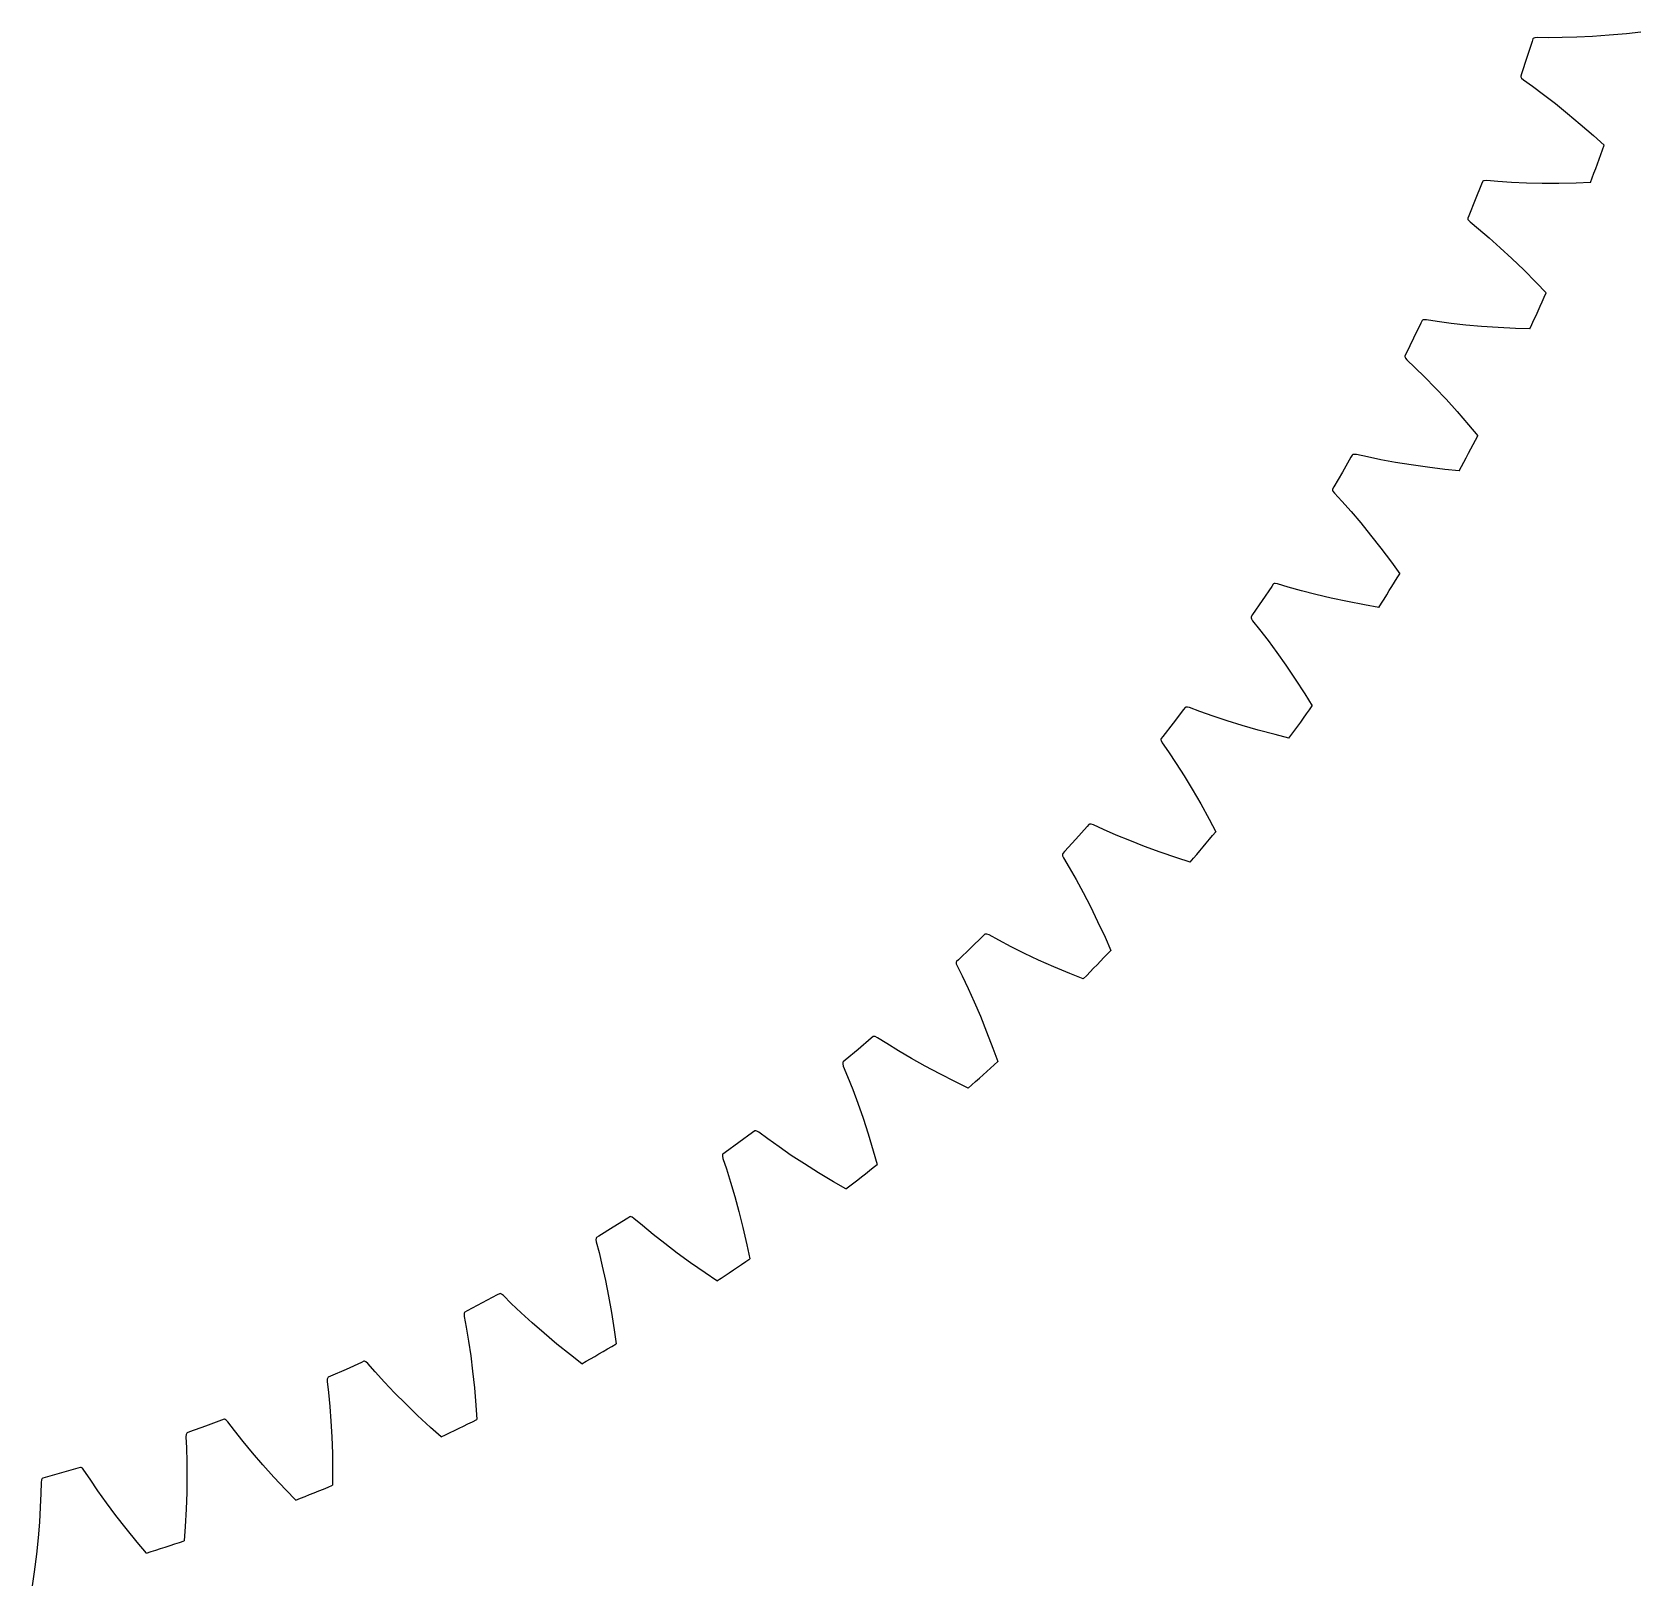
# Model space of a CAD drawing. Extents: x -46 to 68, y -46 to 46.
# Drawn here: x 11.52 to 44.11, y -44.53 to -13.07 of the extents above; entities that cross this region are included whole.
import ezdxf

# ---------------------------------------------------------------- set-up
doc = ezdxf.new("R2010")
doc.units = 0

msp = doc.modelspace()

# ---------------------------------------------------------------- linework, layer by layer
at = {"layer": 'layer1'}
for p, q in [((41.904, -13.253), (41.799, -13.581)), ((41.92, -13.203), (41.904, -13.253)), ((41.928, -13.193), (41.92, -13.203)), ((41.94, -13.186), (41.928, -13.193)), ((41.957, -13.18), (41.94, -13.186)), ((42.005, -13.174), (41.957, -13.18)), ((42.228, -13.177), (42.005, -13.174)), ((42.511, -13.175), (42.228, -13.177)), ((42.81, -13.167), (42.511, -13.175)), ((43.129, -13.152), (42.81, -13.167)), ((43.465, -13.128), (43.129, -13.152)), ((43.818, -13.096), (43.465, -13.128)), ((44.106, -13.065), (43.818, -13.096)), ((41.799, -13.581), (41.691, -13.909)), ((41.691, -13.909), (41.675, -13.959)), ((41.675, -13.959), (41.675, -13.971)), ((41.675, -13.971), (41.681, -13.984)), ((41.681, -13.984), (41.691, -13.999)), ((41.691, -13.999), (41.726, -14.032)), ((41.726, -14.032), (41.908, -14.161)), ((41.908, -14.161), (42.136, -14.328)), ((42.136, -14.328), (42.374, -14.511)), ((42.374, -14.511), (42.622, -14.711)), ((42.622, -14.711), (42.88, -14.927)), ((42.88, -14.927), (43.148, -15.161)), ((43.148, -15.161), (43.362, -15.355)), ((40.878, -16.144), (40.75, -16.464)), ((40.897, -16.095), (40.878, -16.144)), ((40.905, -16.086), (40.897, -16.095)), ((40.918, -16.079), (40.905, -16.086)), ((40.935, -16.075), (40.918, -16.079)), ((40.984, -16.072), (40.935, -16.075)), ((41.206, -16.09), (40.984, -16.072)), ((41.488, -16.108), (41.206, -16.09)), ((41.788, -16.121), (41.488, -16.108)), ((42.106, -16.128), (41.788, -16.121)), ((42.443, -16.128), (42.106, -16.128)), ((42.798, -16.121), (42.443, -16.128)), ((43.087, -16.11), (42.798, -16.121)), ((40.75, -16.464), (40.619, -16.783)), ((40.619, -16.783), (40.599, -16.832)), ((40.599, -16.832), (40.599, -16.844)), ((40.599, -16.844), (40.604, -16.858)), ((40.604, -16.858), (40.613, -16.873)), ((40.613, -16.873), (40.646, -16.908)), ((40.646, -16.908), (40.818, -17.05)), ((40.818, -17.05), (41.034, -17.233)), ((41.034, -17.233), (41.258, -17.432)), ((41.258, -17.432), (41.492, -17.648)), ((41.492, -17.648), (41.735, -17.882)), ((41.735, -17.882), (41.985, -18.133)), ((41.985, -18.133), (42.185, -18.342)), ((39.684, -18.9), (39.675, -18.908)), ((39.697, -18.895), (39.684, -18.9)), ((39.714, -18.891), (39.697, -18.895)), ((39.763, -18.892), (39.714, -18.891)), ((39.983, -18.925), (39.763, -18.892)), ((39.652, -18.956), (39.502, -19.266)), ((39.675, -18.908), (39.652, -18.956)), ((40.263, -18.963), (39.983, -18.925)), ((40.561, -18.997), (40.263, -18.963)), ((40.879, -19.026), (40.561, -18.997)), ((41.215, -19.05), (40.879, -19.026)), ((41.569, -19.067), (41.215, -19.05)), ((41.858, -19.076), (41.569, -19.067)), ((39.502, -19.266), (39.35, -19.576)), ((39.326, -19.623), (39.325, -19.635)), ((39.325, -19.635), (39.329, -19.649)), ((39.35, -19.576), (39.326, -19.623)), ((39.329, -19.649), (39.337, -19.665)), ((39.337, -19.665), (39.367, -19.702)), ((39.367, -19.702), (39.53, -19.855)), ((39.53, -19.855), (39.732, -20.053)), ((39.732, -20.053), (39.942, -20.267)), ((39.942, -20.267), (40.16, -20.499)), ((40.16, -20.499), (40.385, -20.749)), ((40.385, -20.749), (40.618, -21.018)), ((40.618, -21.018), (40.803, -21.24)), ((38.233, -21.676), (38.062, -21.975)), ((38.259, -21.63), (38.233, -21.676)), ((38.269, -21.622), (38.259, -21.63)), ((38.282, -21.618), (38.269, -21.622)), ((38.3, -21.616), (38.282, -21.618)), ((38.348, -21.62), (38.3, -21.616)), ((38.566, -21.668), (38.348, -21.62)), ((38.842, -21.726), (38.566, -21.668)), ((39.137, -21.78), (38.842, -21.726)), ((39.452, -21.831), (39.137, -21.78)), ((39.785, -21.878), (39.452, -21.831)), ((38.062, -21.975), (37.888, -22.273)), ((40.138, -21.921), (39.785, -21.878)), ((40.425, -21.95), (40.138, -21.921)), ((37.862, -22.319), (37.86, -22.33)), ((37.86, -22.33), (37.862, -22.344)), ((37.888, -22.273), (37.862, -22.319)), ((37.862, -22.344), (37.869, -22.361)), ((37.869, -22.361), (37.897, -22.4)), ((37.897, -22.4), (38.048, -22.565)), ((38.048, -22.565), (38.236, -22.776)), ((38.236, -22.776), (38.431, -23.004)), ((38.431, -23.004), (38.632, -23.251)), ((38.632, -23.251), (38.84, -23.516)), ((38.84, -23.516), (39.053, -23.8)), ((39.053, -23.8), (39.222, -24.035)), ((36.628, -24.29), (36.436, -24.577)), ((36.657, -24.246), (36.628, -24.29)), ((36.667, -24.239), (36.657, -24.246)), ((36.681, -24.235), (36.667, -24.239)), ((36.699, -24.235), (36.681, -24.235)), ((36.746, -24.242), (36.699, -24.235)), ((36.96, -24.306), (36.746, -24.242)), ((37.232, -24.382), (36.96, -24.306)), ((37.523, -24.457), (37.232, -24.382)), ((36.436, -24.577), (36.242, -24.862)), ((37.833, -24.53), (37.523, -24.457)), ((38.162, -24.6), (37.833, -24.53)), ((38.511, -24.667), (38.162, -24.6)), ((38.796, -24.716), (38.511, -24.667)), ((36.213, -24.905), (36.21, -24.917)), ((36.21, -24.917), (36.212, -24.931)), ((36.212, -24.931), (36.217, -24.948)), ((36.242, -24.862), (36.213, -24.905)), ((36.217, -24.948), (36.242, -24.989)), ((36.242, -24.989), (36.382, -25.164)), ((36.382, -25.164), (36.554, -25.387)), ((36.554, -25.387), (36.732, -25.629)), ((36.732, -25.629), (36.916, -25.889)), ((36.916, -25.889), (37.105, -26.168)), ((37.105, -26.168), (37.297, -26.466)), ((37.297, -26.466), (37.45, -26.712)), ((34.844, -26.786), (34.633, -27.058)), ((34.877, -26.744), (34.844, -26.786)), ((34.887, -26.738), (34.877, -26.744)), ((34.901, -26.735), (34.887, -26.738)), ((34.919, -26.735), (34.901, -26.735)), ((34.966, -26.746), (34.919, -26.735)), ((35.175, -26.825), (34.966, -26.746)), ((35.441, -26.92), (35.175, -26.825)), ((35.725, -27.015), (35.441, -26.92)), ((36.03, -27.109), (35.725, -27.015)), ((34.387, -27.371), (34.384, -27.382)), ((34.42, -27.329), (34.387, -27.371)), ((34.633, -27.058), (34.42, -27.329)), ((36.353, -27.202), (36.03, -27.109)), ((36.696, -27.293), (36.353, -27.202)), ((36.977, -27.362), (36.696, -27.293)), ((34.384, -27.382), (34.384, -27.396)), ((34.384, -27.396), (34.389, -27.414)), ((34.389, -27.414), (34.411, -27.457)), ((34.411, -27.457), (34.538, -27.64)), ((34.538, -27.64), (34.694, -27.875)), ((34.694, -27.875), (34.855, -28.129)), ((34.855, -28.129), (35.02, -28.401)), ((35.02, -28.401), (35.189, -28.693)), ((35.189, -28.693), (35.36, -29.004)), ((32.891, -29.151), (32.661, -29.408)), ((32.926, -29.112), (32.891, -29.151)), ((32.937, -29.106), (32.926, -29.112)), ((32.951, -29.104), (32.937, -29.106)), ((32.969, -29.106), (32.951, -29.104)), ((33.015, -29.12), (32.969, -29.106)), ((33.218, -29.213), (33.015, -29.12)), ((33.477, -29.327), (33.218, -29.213)), ((33.754, -29.441), (33.477, -29.327)), ((35.36, -29.004), (35.495, -29.259)), ((32.661, -29.408), (32.43, -29.664)), ((34.051, -29.557), (33.754, -29.441)), ((34.367, -29.672), (34.051, -29.557)), ((32.39, -29.714), (32.389, -29.728)), ((32.389, -29.728), (32.393, -29.746)), ((32.394, -29.703), (32.39, -29.714)), ((32.393, -29.746), (32.412, -29.79)), ((32.43, -29.664), (32.394, -29.703)), ((32.412, -29.79), (32.525, -29.982)), ((34.703, -29.787), (34.367, -29.672)), ((34.978, -29.875), (34.703, -29.787)), ((32.525, -29.982), (32.665, -30.228)), ((32.665, -30.228), (32.808, -30.491)), ((32.808, -30.491), (32.954, -30.775)), ((32.954, -30.775), (33.102, -31.077)), ((33.102, -31.077), (33.251, -31.399)), ((30.777, -31.375), (30.53, -31.615)), ((30.815, -31.338), (30.777, -31.375)), ((30.826, -31.333), (30.815, -31.338)), ((30.84, -31.332), (30.826, -31.333)), ((30.858, -31.335), (30.84, -31.332)), ((30.903, -31.352), (30.858, -31.335)), ((31.099, -31.459), (30.903, -31.352)), ((31.349, -31.59), (31.099, -31.459)), ((31.618, -31.724), (31.349, -31.59)), ((33.251, -31.399), (33.367, -31.664)), ((30.238, -31.901), (30.237, -31.915)), ((30.237, -31.915), (30.239, -31.933)), ((30.243, -31.89), (30.238, -31.901)), ((30.239, -31.933), (30.255, -31.978)), ((30.281, -31.854), (30.243, -31.89)), ((30.53, -31.615), (30.281, -31.854)), ((31.906, -31.86), (31.618, -31.724)), ((32.214, -31.997), (31.906, -31.86)), ((30.255, -31.978), (30.355, -32.178)), ((30.355, -32.178), (30.477, -32.433)), ((32.541, -32.135), (32.214, -31.997)), ((32.809, -32.242), (32.541, -32.135)), ((30.477, -32.433), (30.601, -32.706)), ((30.601, -32.706), (30.727, -32.999)), ((30.727, -32.999), (30.853, -33.311)), ((28.514, -33.445), (28.251, -33.668)), ((28.554, -33.411), (28.514, -33.445)), ((28.565, -33.407), (28.554, -33.411)), ((28.58, -33.407), (28.565, -33.407)), ((28.597, -33.411), (28.58, -33.407)), ((28.641, -33.432), (28.597, -33.411)), ((28.829, -33.552), (28.641, -33.432)), ((29.069, -33.7), (28.829, -33.552)), ((30.853, -33.311), (30.98, -33.642)), ((27.986, -33.888), (27.945, -33.922)), ((28.251, -33.668), (27.986, -33.888)), ((29.328, -33.852), (29.069, -33.7)), ((29.606, -34.008), (29.328, -33.852)), ((30.98, -33.642), (31.077, -33.915)), ((27.939, -33.932), (27.937, -33.947)), ((27.937, -33.947), (27.938, -33.964)), ((27.938, -33.964), (27.95, -34.011)), ((27.945, -33.922), (27.939, -33.932)), ((27.95, -34.011), (28.036, -34.217)), ((28.036, -34.217), (28.14, -34.48)), ((29.903, -34.166), (29.606, -34.008)), ((30.22, -34.326), (29.903, -34.166)), ((28.14, -34.48), (28.245, -34.761)), ((30.48, -34.452), (30.22, -34.326)), ((28.245, -34.761), (28.35, -35.062)), ((28.35, -35.062), (28.454, -35.382)), ((26.111, -35.353), (25.833, -35.556)), ((26.154, -35.321), (26.111, -35.353)), ((26.165, -35.318), (26.154, -35.321)), ((26.18, -35.319), (26.165, -35.318)), ((26.197, -35.325), (26.18, -35.319)), ((26.239, -35.348), (26.197, -35.325)), ((26.418, -35.481), (26.239, -35.348)), ((26.648, -35.646), (26.418, -35.481)), ((28.454, -35.382), (28.557, -35.722)), ((25.504, -35.799), (25.501, -35.813)), ((25.501, -35.813), (25.501, -35.831)), ((25.501, -35.831), (25.51, -35.878)), ((25.511, -35.789), (25.504, -35.799)), ((25.554, -35.758), (25.511, -35.789)), ((25.833, -35.556), (25.554, -35.758)), ((26.895, -35.815), (26.648, -35.646)), ((27.162, -35.99), (26.895, -35.815)), ((28.557, -35.722), (28.636, -36)), ((25.51, -35.878), (25.581, -36.089)), ((25.581, -36.089), (25.667, -36.359)), ((27.447, -36.169), (27.162, -35.99)), ((27.752, -36.351), (27.447, -36.169)), ((25.667, -36.359), (25.752, -36.646)), ((28.003, -36.494), (27.752, -36.351)), ((25.752, -36.646), (25.835, -36.954)), ((23.582, -37.088), (23.29, -37.272)), ((23.626, -37.06), (23.582, -37.088)), ((23.638, -37.057), (23.626, -37.06)), ((23.652, -37.06), (23.638, -37.057)), ((23.669, -37.066), (23.652, -37.06)), ((23.709, -37.092), (23.669, -37.066)), ((23.879, -37.238), (23.709, -37.092)), ((25.835, -36.954), (25.917, -37.28)), ((22.997, -37.453), (22.952, -37.481)), ((23.29, -37.272), (22.997, -37.453)), ((24.096, -37.418), (23.879, -37.238)), ((24.331, -37.604), (24.096, -37.418)), ((25.917, -37.28), (25.996, -37.627)), ((22.94, -37.504), (22.939, -37.522)), ((22.939, -37.522), (22.945, -37.57)), ((22.945, -37.491), (22.94, -37.504)), ((22.952, -37.481), (22.945, -37.491)), ((22.945, -37.57), (23.001, -37.786)), ((23.001, -37.786), (23.068, -38.06)), ((24.585, -37.797), (24.331, -37.604)), ((24.857, -37.995), (24.585, -37.797)), ((25.996, -37.627), (26.055, -37.91)), ((23.068, -38.06), (23.132, -38.353)), ((25.149, -38.198), (24.857, -37.995)), ((23.132, -38.353), (23.195, -38.666)), ((25.389, -38.359), (25.149, -38.198)), ((20.937, -38.643), (20.633, -38.806)), ((20.984, -38.618), (20.937, -38.643)), ((20.995, -38.616), (20.984, -38.618)), ((21.009, -38.619), (20.995, -38.616)), ((21.026, -38.627), (21.009, -38.619)), ((21.064, -38.656), (21.026, -38.627)), ((21.223, -38.813), (21.064, -38.656)), ((23.195, -38.666), (23.253, -38.998)), ((20.268, -39.013), (20.266, -39.031)), ((20.266, -39.031), (20.268, -39.079)), ((20.274, -39), (20.268, -39.013)), ((20.268, -39.079), (20.309, -39.298)), ((20.281, -38.991), (20.274, -39)), ((20.328, -38.966), (20.281, -38.991)), ((20.633, -38.806), (20.328, -38.966)), ((21.427, -39.008), (21.223, -38.813)), ((21.649, -39.21), (21.427, -39.008)), ((23.253, -38.998), (23.308, -39.348)), ((20.309, -39.298), (20.357, -39.577)), ((21.888, -39.42), (21.649, -39.21)), ((22.146, -39.637), (21.888, -39.42)), ((23.308, -39.348), (23.347, -39.635)), ((20.357, -39.577), (20.401, -39.874)), ((22.423, -39.859), (22.146, -39.637)), ((18.191, -40.009), (17.876, -40.15)), ((18.239, -39.987), (18.191, -40.009)), ((18.251, -39.987), (18.239, -39.987)), ((18.264, -39.991), (18.251, -39.987)), ((18.28, -39.999), (18.264, -39.991)), ((18.316, -40.031), (18.28, -39.999)), ((18.464, -40.198), (18.316, -40.031)), ((20.401, -39.874), (20.441, -40.19)), ((22.651, -40.037), (22.423, -39.859)), ((17.494, -40.349), (17.493, -40.398)), ((17.493, -40.398), (17.519, -40.619)), ((17.498, -40.332), (17.494, -40.349)), ((17.504, -40.319), (17.498, -40.332)), ((17.512, -40.311), (17.504, -40.319)), ((17.561, -40.289), (17.512, -40.311)), ((17.876, -40.15), (17.561, -40.289)), ((18.654, -40.407), (18.464, -40.198)), ((18.861, -40.625), (18.654, -40.407)), ((20.441, -40.19), (20.476, -40.525)), ((17.519, -40.619), (17.546, -40.9)), ((19.085, -40.851), (18.861, -40.625)), ((20.476, -40.525), (20.506, -40.878)), ((17.546, -40.9), (17.57, -41.2)), ((19.327, -41.085), (19.085, -40.851)), ((20.506, -40.878), (20.525, -41.167)), ((15.032, -41.299), (14.707, -41.416)), ((15.355, -41.18), (15.032, -41.299)), ((15.405, -41.162), (15.355, -41.18)), ((15.417, -41.162), (15.405, -41.162)), ((15.43, -41.167), (15.417, -41.162)), ((15.445, -41.177), (15.43, -41.167)), ((15.479, -41.211), (15.445, -41.177)), ((15.615, -41.388), (15.479, -41.211)), ((17.57, -41.2), (17.588, -41.518)), ((19.588, -41.326), (19.327, -41.085)), ((19.803, -41.519), (19.588, -41.326)), ((14.636, -41.471), (14.632, -41.52)), ((14.632, -41.52), (14.642, -41.742)), ((14.642, -41.454), (14.636, -41.471)), ((14.649, -41.442), (14.642, -41.454)), ((14.658, -41.434), (14.649, -41.442)), ((14.707, -41.416), (14.658, -41.434)), ((15.79, -41.61), (15.615, -41.388)), ((15.981, -41.841), (15.79, -41.61)), ((17.588, -41.518), (17.6, -41.854)), ((14.642, -41.742), (14.651, -42.025)), ((14.651, -42.025), (14.653, -42.325)), ((16.189, -42.083), (15.981, -41.841)), ((17.6, -41.854), (17.605, -42.209)), ((11.722, -42.363), (11.714, -42.375)), ((11.732, -42.356), (11.722, -42.363)), ((11.782, -42.341), (11.732, -42.356)), ((12.114, -42.247), (11.782, -42.341)), ((12.445, -42.151), (12.114, -42.247)), ((12.496, -42.136), (12.445, -42.151)), ((12.508, -42.137), (12.496, -42.136)), ((12.521, -42.143), (12.508, -42.137)), ((12.535, -42.154), (12.521, -42.143)), ((12.567, -42.191), (12.535, -42.154)), ((12.69, -42.377), (12.567, -42.191)), ((14.653, -42.325), (14.649, -42.644)), ((16.414, -42.333), (16.189, -42.083)), ((16.657, -42.592), (16.414, -42.333)), ((17.605, -42.209), (17.604, -42.498)), ((11.695, -42.662), (11.683, -42.944)), ((11.7, -42.439), (11.695, -42.662)), ((11.708, -42.391), (11.7, -42.439)), ((11.714, -42.375), (11.708, -42.391)), ((12.849, -42.61), (12.69, -42.377)), ((13.023, -42.854), (12.849, -42.61)), ((14.649, -42.644), (14.637, -42.98)), ((16.859, -42.799), (16.657, -42.592)), ((11.683, -42.944), (11.665, -43.244)), ((13.214, -43.11), (13.023, -42.854)), ((14.637, -42.98), (14.618, -43.334)), ((11.665, -43.244), (11.638, -43.561)), ((13.421, -43.375), (13.214, -43.11)), ((14.618, -43.334), (14.596, -43.623)), ((11.638, -43.561), (11.603, -43.896)), ((13.645, -43.65), (13.421, -43.375)), ((13.832, -43.871), (13.645, -43.65)), ((11.603, -43.896), (11.559, -44.249)), ((11.559, -44.249), (11.518, -44.535))]:
    msp.add_line(p, q, dxfattribs=at)
for start, end in [(339.4996, 340.5004), (335.4996, 336.5004), (331.4996, 332.5004), (327.4996, 328.5004), (323.4996, 324.5004), (319.4996, 320.5004), (315.4996, 316.5004), (311.4996, 312.5004), (307.4996, 308.5004), (303.4996, 304.5004), (299.4996, 300.5004), (295.4996, 296.5004), (291.4996, 292.5004), (287.4996, 288.5004)]:
    msp.add_arc((0, 0), 46, start, end, dxfattribs=at)
at = {"layer": 'layer3'}
for p, q in [((41.904, -13.253), (41.799, -13.581)), ((41.92, -13.203), (41.904, -13.253)), ((41.928, -13.193), (41.92, -13.203)), ((41.94, -13.186), (41.928, -13.193)), ((41.957, -13.18), (41.94, -13.186)), ((42.005, -13.174), (41.957, -13.18)), ((42.228, -13.177), (42.005, -13.174)), ((42.511, -13.175), (42.228, -13.177)), ((42.81, -13.167), (42.511, -13.175)), ((43.129, -13.152), (42.81, -13.167)), ((43.465, -13.128), (43.129, -13.152)), ((43.818, -13.096), (43.465, -13.128)), ((44.106, -13.065), (43.818, -13.096)), ((41.799, -13.581), (41.691, -13.909)), ((41.691, -13.909), (41.675, -13.959)), ((41.675, -13.959), (41.675, -13.971)), ((41.675, -13.971), (41.681, -13.984)), ((41.681, -13.984), (41.691, -13.999)), ((41.691, -13.999), (41.726, -14.032)), ((41.726, -14.032), (41.908, -14.161)), ((41.908, -14.161), (42.136, -14.328)), ((42.136, -14.328), (42.374, -14.511)), ((42.374, -14.511), (42.622, -14.711)), ((42.622, -14.711), (42.88, -14.927)), ((42.88, -14.927), (43.148, -15.161)), ((43.148, -15.161), (43.362, -15.355)), ((40.878, -16.144), (40.75, -16.464)), ((40.897, -16.095), (40.878, -16.144)), ((40.905, -16.086), (40.897, -16.095)), ((40.918, -16.079), (40.905, -16.086)), ((40.935, -16.075), (40.918, -16.079)), ((40.984, -16.072), (40.935, -16.075)), ((41.206, -16.09), (40.984, -16.072)), ((41.488, -16.108), (41.206, -16.09)), ((41.788, -16.121), (41.488, -16.108)), ((42.106, -16.128), (41.788, -16.121)), ((42.443, -16.128), (42.106, -16.128)), ((42.798, -16.121), (42.443, -16.128)), ((43.087, -16.11), (42.798, -16.121)), ((40.75, -16.464), (40.619, -16.783)), ((40.619, -16.783), (40.599, -16.832)), ((40.599, -16.832), (40.599, -16.844)), ((40.599, -16.844), (40.604, -16.858)), ((40.604, -16.858), (40.613, -16.873)), ((40.613, -16.873), (40.646, -16.908)), ((40.646, -16.908), (40.818, -17.05)), ((40.818, -17.05), (41.034, -17.233)), ((41.034, -17.233), (41.258, -17.432)), ((41.258, -17.432), (41.492, -17.648)), ((41.492, -17.648), (41.735, -17.882)), ((41.735, -17.882), (41.985, -18.133)), ((41.985, -18.133), (42.185, -18.342)), ((39.684, -18.9), (39.675, -18.908)), ((39.697, -18.895), (39.684, -18.9)), ((39.714, -18.891), (39.697, -18.895)), ((39.763, -18.892), (39.714, -18.891)), ((39.983, -18.925), (39.763, -18.892)), ((39.652, -18.956), (39.502, -19.266)), ((39.675, -18.908), (39.652, -18.956)), ((40.263, -18.963), (39.983, -18.925)), ((40.561, -18.997), (40.263, -18.963)), ((40.879, -19.026), (40.561, -18.997)), ((41.215, -19.05), (40.879, -19.026)), ((41.569, -19.067), (41.215, -19.05)), ((41.858, -19.076), (41.569, -19.067)), ((39.502, -19.266), (39.35, -19.576)), ((39.326, -19.623), (39.325, -19.635)), ((39.325, -19.635), (39.329, -19.649)), ((39.35, -19.576), (39.326, -19.623)), ((39.329, -19.649), (39.337, -19.665)), ((39.337, -19.665), (39.367, -19.702)), ((39.367, -19.702), (39.53, -19.855)), ((39.53, -19.855), (39.732, -20.053)), ((39.732, -20.053), (39.942, -20.267)), ((39.942, -20.267), (40.16, -20.499)), ((40.16, -20.499), (40.385, -20.749)), ((40.385, -20.749), (40.618, -21.018)), ((40.618, -21.018), (40.803, -21.24)), ((38.233, -21.676), (38.062, -21.975)), ((38.259, -21.63), (38.233, -21.676)), ((38.269, -21.622), (38.259, -21.63)), ((38.282, -21.618), (38.269, -21.622)), ((38.3, -21.616), (38.282, -21.618)), ((38.348, -21.62), (38.3, -21.616)), ((38.566, -21.668), (38.348, -21.62)), ((38.842, -21.726), (38.566, -21.668)), ((39.137, -21.78), (38.842, -21.726)), ((39.452, -21.831), (39.137, -21.78)), ((39.785, -21.878), (39.452, -21.831)), ((38.062, -21.975), (37.888, -22.273)), ((40.138, -21.921), (39.785, -21.878)), ((40.425, -21.95), (40.138, -21.921)), ((37.862, -22.319), (37.86, -22.33)), ((37.86, -22.33), (37.862, -22.344)), ((37.888, -22.273), (37.862, -22.319)), ((37.862, -22.344), (37.869, -22.361)), ((37.869, -22.361), (37.897, -22.4)), ((37.897, -22.4), (38.048, -22.565)), ((38.048, -22.565), (38.236, -22.776)), ((38.236, -22.776), (38.431, -23.004)), ((38.431, -23.004), (38.632, -23.251)), ((38.632, -23.251), (38.84, -23.516)), ((38.84, -23.516), (39.053, -23.8)), ((39.053, -23.8), (39.222, -24.035)), ((36.628, -24.29), (36.436, -24.577)), ((36.657, -24.246), (36.628, -24.29)), ((36.667, -24.239), (36.657, -24.246)), ((36.681, -24.235), (36.667, -24.239)), ((36.699, -24.235), (36.681, -24.235)), ((36.746, -24.242), (36.699, -24.235)), ((36.96, -24.306), (36.746, -24.242)), ((37.232, -24.382), (36.96, -24.306)), ((37.523, -24.457), (37.232, -24.382)), ((36.436, -24.577), (36.242, -24.862)), ((37.833, -24.53), (37.523, -24.457)), ((38.162, -24.6), (37.833, -24.53)), ((38.511, -24.667), (38.162, -24.6)), ((38.796, -24.716), (38.511, -24.667)), ((36.213, -24.905), (36.21, -24.917)), ((36.21, -24.917), (36.212, -24.931)), ((36.212, -24.931), (36.217, -24.948)), ((36.242, -24.862), (36.213, -24.905)), ((36.217, -24.948), (36.242, -24.989)), ((36.242, -24.989), (36.382, -25.164)), ((36.382, -25.164), (36.554, -25.387)), ((36.554, -25.387), (36.732, -25.629)), ((36.732, -25.629), (36.916, -25.889)), ((36.916, -25.889), (37.105, -26.168)), ((37.105, -26.168), (37.297, -26.466)), ((37.297, -26.466), (37.45, -26.712)), ((34.844, -26.786), (34.633, -27.058)), ((34.877, -26.744), (34.844, -26.786)), ((34.887, -26.738), (34.877, -26.744)), ((34.901, -26.735), (34.887, -26.738)), ((34.919, -26.735), (34.901, -26.735)), ((34.966, -26.746), (34.919, -26.735)), ((35.175, -26.825), (34.966, -26.746)), ((35.441, -26.92), (35.175, -26.825)), ((35.725, -27.015), (35.441, -26.92)), ((36.03, -27.109), (35.725, -27.015)), ((34.387, -27.371), (34.384, -27.382)), ((34.42, -27.329), (34.387, -27.371)), ((34.633, -27.058), (34.42, -27.329)), ((36.353, -27.202), (36.03, -27.109)), ((36.696, -27.293), (36.353, -27.202)), ((36.977, -27.362), (36.696, -27.293)), ((34.384, -27.382), (34.384, -27.396)), ((34.384, -27.396), (34.389, -27.414)), ((34.389, -27.414), (34.411, -27.457)), ((34.411, -27.457), (34.538, -27.64)), ((34.538, -27.64), (34.694, -27.875)), ((34.694, -27.875), (34.855, -28.129)), ((34.855, -28.129), (35.02, -28.401)), ((35.02, -28.401), (35.189, -28.693)), ((35.189, -28.693), (35.36, -29.004)), ((32.891, -29.151), (32.661, -29.408)), ((32.926, -29.112), (32.891, -29.151)), ((32.937, -29.106), (32.926, -29.112)), ((32.951, -29.104), (32.937, -29.106)), ((32.969, -29.106), (32.951, -29.104)), ((33.015, -29.12), (32.969, -29.106)), ((33.218, -29.213), (33.015, -29.12)), ((33.477, -29.327), (33.218, -29.213)), ((33.754, -29.441), (33.477, -29.327)), ((35.36, -29.004), (35.495, -29.259)), ((32.661, -29.408), (32.43, -29.664)), ((34.051, -29.557), (33.754, -29.441)), ((34.367, -29.672), (34.051, -29.557)), ((32.39, -29.714), (32.389, -29.728)), ((32.389, -29.728), (32.393, -29.746)), ((32.394, -29.703), (32.39, -29.714)), ((32.393, -29.746), (32.412, -29.79)), ((32.43, -29.664), (32.394, -29.703)), ((32.412, -29.79), (32.525, -29.982)), ((34.703, -29.787), (34.367, -29.672)), ((34.978, -29.875), (34.703, -29.787)), ((32.525, -29.982), (32.665, -30.228)), ((32.665, -30.228), (32.808, -30.491)), ((32.808, -30.491), (32.954, -30.775)), ((32.954, -30.775), (33.102, -31.077)), ((33.102, -31.077), (33.251, -31.399)), ((30.777, -31.375), (30.53, -31.615)), ((30.815, -31.338), (30.777, -31.375)), ((30.826, -31.333), (30.815, -31.338)), ((30.84, -31.332), (30.826, -31.333)), ((30.858, -31.335), (30.84, -31.332)), ((30.903, -31.352), (30.858, -31.335)), ((31.099, -31.459), (30.903, -31.352)), ((31.349, -31.59), (31.099, -31.459)), ((31.618, -31.724), (31.349, -31.59)), ((33.251, -31.399), (33.367, -31.664)), ((30.238, -31.901), (30.237, -31.915)), ((30.237, -31.915), (30.239, -31.933)), ((30.243, -31.89), (30.238, -31.901)), ((30.239, -31.933), (30.255, -31.978)), ((30.281, -31.854), (30.243, -31.89)), ((30.53, -31.615), (30.281, -31.854)), ((31.906, -31.86), (31.618, -31.724)), ((32.214, -31.997), (31.906, -31.86)), ((30.255, -31.978), (30.355, -32.178)), ((30.355, -32.178), (30.477, -32.433)), ((32.541, -32.135), (32.214, -31.997)), ((32.809, -32.242), (32.541, -32.135)), ((30.477, -32.433), (30.601, -32.706)), ((30.601, -32.706), (30.727, -32.999)), ((30.727, -32.999), (30.853, -33.311)), ((28.514, -33.445), (28.251, -33.668)), ((28.554, -33.411), (28.514, -33.445)), ((28.565, -33.407), (28.554, -33.411)), ((28.58, -33.407), (28.565, -33.407)), ((28.597, -33.411), (28.58, -33.407)), ((28.641, -33.432), (28.597, -33.411)), ((28.829, -33.552), (28.641, -33.432)), ((29.069, -33.7), (28.829, -33.552)), ((30.853, -33.311), (30.98, -33.642)), ((27.986, -33.888), (27.945, -33.922)), ((28.251, -33.668), (27.986, -33.888)), ((29.328, -33.852), (29.069, -33.7)), ((29.606, -34.008), (29.328, -33.852)), ((30.98, -33.642), (31.077, -33.915)), ((27.939, -33.932), (27.937, -33.947)), ((27.937, -33.947), (27.938, -33.964)), ((27.938, -33.964), (27.95, -34.011)), ((27.945, -33.922), (27.939, -33.932)), ((27.95, -34.011), (28.036, -34.217)), ((28.036, -34.217), (28.14, -34.48)), ((29.903, -34.166), (29.606, -34.008)), ((30.22, -34.326), (29.903, -34.166)), ((28.14, -34.48), (28.245, -34.761)), ((30.48, -34.452), (30.22, -34.326)), ((28.245, -34.761), (28.35, -35.062)), ((28.35, -35.062), (28.454, -35.382)), ((26.111, -35.353), (25.833, -35.556)), ((26.154, -35.321), (26.111, -35.353)), ((26.165, -35.318), (26.154, -35.321)), ((26.18, -35.319), (26.165, -35.318)), ((26.197, -35.325), (26.18, -35.319)), ((26.239, -35.348), (26.197, -35.325)), ((26.418, -35.481), (26.239, -35.348)), ((26.648, -35.646), (26.418, -35.481)), ((28.454, -35.382), (28.557, -35.722)), ((25.504, -35.799), (25.501, -35.813)), ((25.501, -35.813), (25.501, -35.831)), ((25.501, -35.831), (25.51, -35.878)), ((25.511, -35.789), (25.504, -35.799)), ((25.554, -35.758), (25.511, -35.789)), ((25.833, -35.556), (25.554, -35.758)), ((26.895, -35.815), (26.648, -35.646)), ((27.162, -35.99), (26.895, -35.815)), ((28.557, -35.722), (28.636, -36)), ((25.51, -35.878), (25.581, -36.089)), ((25.581, -36.089), (25.667, -36.359)), ((27.447, -36.169), (27.162, -35.99)), ((27.752, -36.351), (27.447, -36.169)), ((25.667, -36.359), (25.752, -36.646)), ((28.003, -36.494), (27.752, -36.351)), ((25.752, -36.646), (25.835, -36.954)), ((23.582, -37.088), (23.29, -37.272)), ((23.626, -37.06), (23.582, -37.088)), ((23.638, -37.057), (23.626, -37.06)), ((23.652, -37.06), (23.638, -37.057)), ((23.669, -37.066), (23.652, -37.06)), ((23.709, -37.092), (23.669, -37.066)), ((23.879, -37.238), (23.709, -37.092)), ((25.835, -36.954), (25.917, -37.28)), ((22.997, -37.453), (22.952, -37.481)), ((23.29, -37.272), (22.997, -37.453)), ((24.096, -37.418), (23.879, -37.238)), ((24.331, -37.604), (24.096, -37.418)), ((25.917, -37.28), (25.996, -37.627)), ((22.94, -37.504), (22.939, -37.522)), ((22.939, -37.522), (22.945, -37.57)), ((22.945, -37.491), (22.94, -37.504)), ((22.952, -37.481), (22.945, -37.491)), ((22.945, -37.57), (23.001, -37.786)), ((23.001, -37.786), (23.068, -38.06)), ((24.585, -37.797), (24.331, -37.604)), ((24.857, -37.995), (24.585, -37.797)), ((25.996, -37.627), (26.055, -37.91)), ((23.068, -38.06), (23.132, -38.353)), ((25.149, -38.198), (24.857, -37.995)), ((23.132, -38.353), (23.195, -38.666)), ((25.389, -38.359), (25.149, -38.198)), ((20.937, -38.643), (20.633, -38.806)), ((20.984, -38.618), (20.937, -38.643)), ((20.995, -38.616), (20.984, -38.618)), ((21.009, -38.619), (20.995, -38.616)), ((21.026, -38.627), (21.009, -38.619)), ((21.064, -38.656), (21.026, -38.627)), ((21.223, -38.813), (21.064, -38.656)), ((23.195, -38.666), (23.253, -38.998)), ((20.268, -39.013), (20.266, -39.031)), ((20.266, -39.031), (20.268, -39.079)), ((20.274, -39), (20.268, -39.013)), ((20.268, -39.079), (20.309, -39.298)), ((20.281, -38.991), (20.274, -39)), ((20.328, -38.966), (20.281, -38.991)), ((20.633, -38.806), (20.328, -38.966)), ((21.427, -39.008), (21.223, -38.813)), ((21.649, -39.21), (21.427, -39.008)), ((23.253, -38.998), (23.308, -39.348)), ((20.309, -39.298), (20.357, -39.577)), ((21.888, -39.42), (21.649, -39.21)), ((22.146, -39.637), (21.888, -39.42)), ((23.308, -39.348), (23.347, -39.635)), ((20.357, -39.577), (20.401, -39.874)), ((22.423, -39.859), (22.146, -39.637)), ((18.191, -40.009), (17.876, -40.15)), ((18.239, -39.987), (18.191, -40.009)), ((18.251, -39.987), (18.239, -39.987)), ((18.264, -39.991), (18.251, -39.987)), ((18.28, -39.999), (18.264, -39.991)), ((18.316, -40.031), (18.28, -39.999)), ((18.464, -40.198), (18.316, -40.031)), ((20.401, -39.874), (20.441, -40.19)), ((22.651, -40.037), (22.423, -39.859)), ((17.494, -40.349), (17.493, -40.398)), ((17.493, -40.398), (17.519, -40.619)), ((17.498, -40.332), (17.494, -40.349)), ((17.504, -40.319), (17.498, -40.332)), ((17.512, -40.311), (17.504, -40.319)), ((17.561, -40.289), (17.512, -40.311)), ((17.876, -40.15), (17.561, -40.289)), ((18.654, -40.407), (18.464, -40.198)), ((18.861, -40.625), (18.654, -40.407)), ((20.441, -40.19), (20.476, -40.525)), ((17.519, -40.619), (17.546, -40.9)), ((19.085, -40.851), (18.861, -40.625)), ((20.476, -40.525), (20.506, -40.878)), ((17.546, -40.9), (17.57, -41.2)), ((19.327, -41.085), (19.085, -40.851)), ((20.506, -40.878), (20.525, -41.167)), ((15.032, -41.299), (14.707, -41.416)), ((15.355, -41.18), (15.032, -41.299)), ((15.405, -41.162), (15.355, -41.18)), ((15.417, -41.162), (15.405, -41.162)), ((15.43, -41.167), (15.417, -41.162)), ((15.445, -41.177), (15.43, -41.167)), ((15.479, -41.211), (15.445, -41.177)), ((15.615, -41.388), (15.479, -41.211)), ((17.57, -41.2), (17.588, -41.518)), ((19.588, -41.326), (19.327, -41.085)), ((19.803, -41.519), (19.588, -41.326)), ((14.636, -41.471), (14.632, -41.52)), ((14.632, -41.52), (14.642, -41.742)), ((14.642, -41.454), (14.636, -41.471)), ((14.649, -41.442), (14.642, -41.454)), ((14.658, -41.434), (14.649, -41.442)), ((14.707, -41.416), (14.658, -41.434)), ((15.79, -41.61), (15.615, -41.388)), ((15.981, -41.841), (15.79, -41.61)), ((17.588, -41.518), (17.6, -41.854)), ((14.642, -41.742), (14.651, -42.025)), ((14.651, -42.025), (14.653, -42.325)), ((16.189, -42.083), (15.981, -41.841)), ((17.6, -41.854), (17.605, -42.209)), ((11.722, -42.363), (11.714, -42.375)), ((11.732, -42.356), (11.722, -42.363)), ((11.782, -42.341), (11.732, -42.356)), ((12.114, -42.247), (11.782, -42.341)), ((12.445, -42.151), (12.114, -42.247)), ((12.496, -42.136), (12.445, -42.151)), ((12.508, -42.137), (12.496, -42.136)), ((12.521, -42.143), (12.508, -42.137)), ((12.535, -42.154), (12.521, -42.143)), ((12.567, -42.191), (12.535, -42.154)), ((12.69, -42.377), (12.567, -42.191)), ((14.653, -42.325), (14.649, -42.644)), ((16.414, -42.333), (16.189, -42.083)), ((16.657, -42.592), (16.414, -42.333)), ((17.605, -42.209), (17.604, -42.498)), ((11.695, -42.662), (11.683, -42.944)), ((11.7, -42.439), (11.695, -42.662)), ((11.708, -42.391), (11.7, -42.439)), ((11.714, -42.375), (11.708, -42.391)), ((12.849, -42.61), (12.69, -42.377)), ((13.023, -42.854), (12.849, -42.61)), ((14.649, -42.644), (14.637, -42.98)), ((16.859, -42.799), (16.657, -42.592)), ((11.683, -42.944), (11.665, -43.244)), ((13.214, -43.11), (13.023, -42.854)), ((14.637, -42.98), (14.618, -43.334)), ((11.665, -43.244), (11.638, -43.561)), ((13.421, -43.375), (13.214, -43.11)), ((14.618, -43.334), (14.596, -43.623)), ((11.638, -43.561), (11.603, -43.896)), ((13.645, -43.65), (13.421, -43.375)), ((13.832, -43.871), (13.645, -43.65)), ((11.603, -43.896), (11.559, -44.249)), ((11.559, -44.249), (11.518, -44.535))]:
    msp.add_line(p, q, dxfattribs=at)
for start, end in [(339.4996, 340.5004), (335.4996, 336.5004), (331.4996, 332.5004), (327.4996, 328.5004), (323.4996, 324.5004), (319.4996, 320.5004), (315.4996, 316.5004), (311.4996, 312.5004), (307.4996, 308.5004), (303.4996, 304.5004), (299.4996, 300.5004), (295.4996, 296.5004), (291.4996, 292.5004), (287.4996, 288.5004)]:
    msp.add_arc((0, 0), 46, start, end, dxfattribs=at)

doc.saveas('drawing.dxf')
